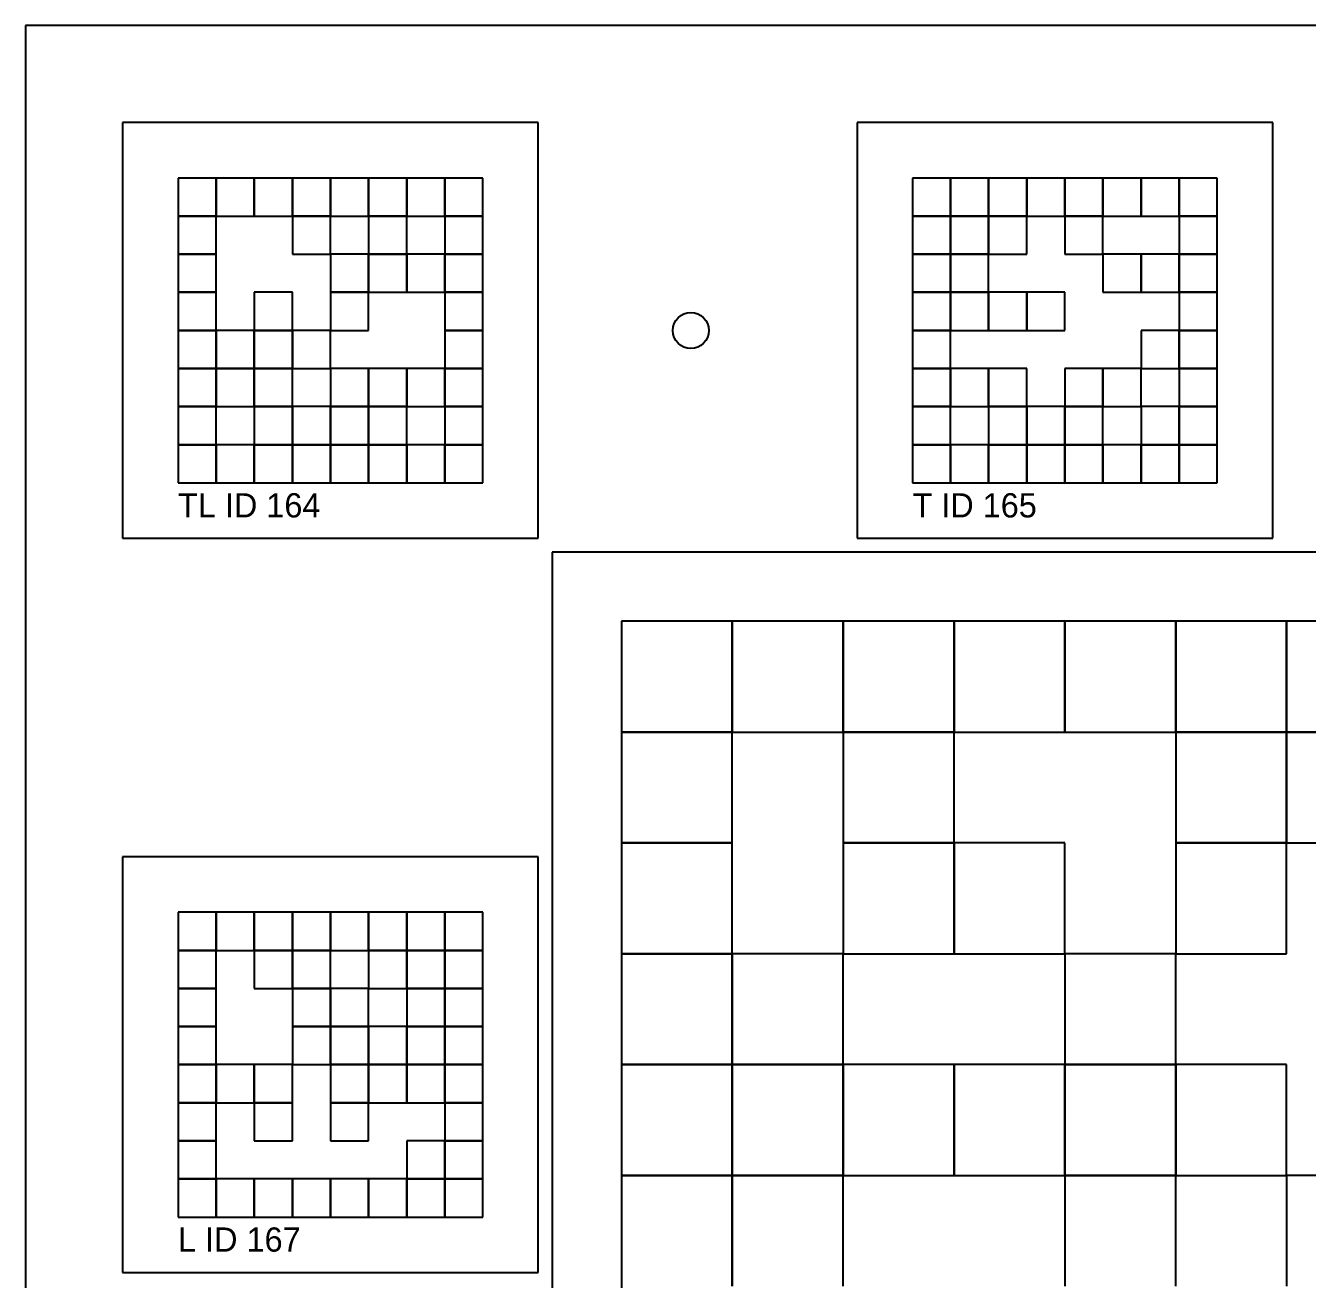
# Model space of a CAD drawing. Extents: x 0 to 1260, y -12 to 1580.
# Drawn here: x 960 to 1145, y 1079 to 1260 of the extents above; entities that cross this region are included whole.
import ezdxf

# ---------------------------------------------------------------- set-up
doc = ezdxf.new("R2010")
doc.units = 0
for name, color, linetype in [('BLACK_POCKET', 7, 'CONTINUOUS'), ('CUT', 7, 'CONTINUOUS'), ('LABEL', 3, 'CONTINUOUS'), ('MOUNT_HOLE', 6, 'CONTINUOUS'), ('QUIET_ZONE', 5, 'CONTINUOUS'), ('TAG_BOUNDARY', 8, 'CONTINUOUS')]:
    doc.layers.add(name, color=color, linetype=linetype)

msp = doc.modelspace()

# ---------------------------------------------------------------- linework, layer by layer
at = {"layer": 'BLACK_POCKET'}
for p, q in [((987.5, 1238), (982, 1238)), ((982, 1238), (982, 1232.5)), ((987.5, 1232.5), (987.5, 1238)), ((993, 1238), (987.5, 1238)), ((987.5, 1238), (987.5, 1232.5)), ((993, 1232.5), (993, 1238)), ((998.5, 1238), (993, 1238)), ((993, 1238), (993, 1232.5)), ((998.5, 1232.5), (998.5, 1238)), ((1004, 1238), (998.5, 1238)), ((998.5, 1238), (998.5, 1232.5)), ((1004, 1232.5), (1004, 1238)), ((1009.5, 1238), (1004, 1238)), ((1004, 1238), (1004, 1232.5)), ((1009.5, 1232.5), (1009.5, 1238)), ((1015, 1238), (1009.5, 1238)), ((1009.5, 1238), (1009.5, 1232.5)), ((1015, 1232.5), (1015, 1238)), ((1020.5, 1238), (1015, 1238)), ((1015, 1238), (1015, 1232.5)), ((1020.5, 1232.5), (1020.5, 1238)), ((1026, 1238), (1020.5, 1238)), ((1020.5, 1238), (1020.5, 1232.5)), ((1026, 1232.5), (1026, 1238)), ((1093.5, 1238), (1088, 1238)), ((1088, 1238), (1088, 1232.5)), ((1093.5, 1232.5), (1093.5, 1238)), ((1099, 1238), (1093.5, 1238)), ((1093.5, 1238), (1093.5, 1232.5)), ((1099, 1232.5), (1099, 1238)), ((1104.5, 1238), (1099, 1238)), ((1099, 1238), (1099, 1232.5)), ((1104.5, 1232.5), (1104.5, 1238)), ((1110, 1238), (1104.5, 1238)), ((1104.5, 1238), (1104.5, 1232.5)), ((1110, 1232.5), (1110, 1238)), ((1115.5, 1238), (1110, 1238)), ((1110, 1238), (1110, 1232.5)), ((1115.5, 1232.5), (1115.5, 1238)), ((1121, 1238), (1115.5, 1238)), ((1115.5, 1238), (1115.5, 1232.5)), ((1121, 1232.5), (1121, 1238)), ((1126.5, 1238), (1121, 1238)), ((1121, 1238), (1121, 1232.5)), ((1126.5, 1232.5), (1126.5, 1238)), ((1132, 1238), (1126.5, 1238)), ((1126.5, 1238), (1126.5, 1232.5)), ((1132, 1232.5), (1132, 1238)), ((982, 1232.5), (987.5, 1232.5)), ((987.5, 1232.5), (982, 1232.5)), ((982, 1232.5), (982, 1227)), ((987.5, 1232.5), (993, 1232.5)), ((987.5, 1227), (987.5, 1232.5)), ((993, 1232.5), (998.5, 1232.5)), ((998.5, 1232.5), (1004, 1232.5)), ((1004, 1232.5), (998.5, 1232.5)), ((998.5, 1232.5), (998.5, 1227)), ((1004, 1232.5), (1009.5, 1232.5)), ((1004, 1227), (1004, 1232.5)), ((1009.5, 1232.5), (1015, 1232.5)), ((1015, 1232.5), (1009.5, 1232.5)), ((1009.5, 1232.5), (1009.5, 1227)), ((1015, 1232.5), (1020.5, 1232.5)), ((1015, 1227), (1015, 1232.5)), ((1020.5, 1232.5), (1026, 1232.5)), ((1026, 1232.5), (1020.5, 1232.5)), ((1020.5, 1232.5), (1020.5, 1227)), ((1026, 1227), (1026, 1232.5)), ((1088, 1232.5), (1093.5, 1232.5)), ((1093.5, 1232.5), (1088, 1232.5)), ((1088, 1232.5), (1088, 1227)), ((1093.5, 1232.5), (1099, 1232.5)), ((1093.5, 1227), (1093.5, 1232.5)), ((1099, 1232.5), (1093.5, 1232.5)), ((1093.5, 1232.5), (1093.5, 1227)), ((1099, 1232.5), (1104.5, 1232.5)), ((1099, 1227), (1099, 1232.5)), ((1104.5, 1232.5), (1099, 1232.5)), ((1099, 1232.5), (1099, 1227)), ((1104.5, 1232.5), (1110, 1232.5)), ((1104.5, 1227), (1104.5, 1232.5)), ((1110, 1232.5), (1115.5, 1232.5)), ((1115.5, 1232.5), (1110, 1232.5)), ((1110, 1232.5), (1110, 1227)), ((1115.5, 1232.5), (1121, 1232.5)), ((1115.5, 1227), (1115.5, 1232.5)), ((1121, 1232.5), (1126.5, 1232.5)), ((1126.5, 1232.5), (1132, 1232.5)), ((1132, 1232.5), (1126.5, 1232.5)), ((1126.5, 1232.5), (1126.5, 1227)), ((1132, 1227), (1132, 1232.5)), ((982, 1227), (987.5, 1227)), ((987.5, 1227), (982, 1227)), ((982, 1227), (982, 1221.5)), ((987.5, 1221.5), (987.5, 1227)), ((998.5, 1227), (1004, 1227)), ((1009.5, 1227), (1004, 1227)), ((1004, 1227), (1004, 1221.5)), ((1009.5, 1227), (1015, 1227)), ((1009.5, 1221.5), (1009.5, 1227)), ((1015, 1227), (1009.5, 1227)), ((1009.5, 1227), (1009.5, 1221.5)), ((1015, 1221.5), (1015, 1227)), ((1020.5, 1227), (1015, 1227)), ((1015, 1227), (1015, 1221.5)), ((1020.5, 1227), (1026, 1227)), ((1020.5, 1221.5), (1020.5, 1227)), ((1026, 1227), (1020.5, 1227)), ((1020.5, 1227), (1020.5, 1221.5)), ((1026, 1221.5), (1026, 1227)), ((1088, 1227), (1093.5, 1227)), ((1093.5, 1227), (1088, 1227)), ((1088, 1227), (1088, 1221.5)), ((1093.5, 1227), (1099, 1227)), ((1093.5, 1221.5), (1093.5, 1227)), ((1099, 1227), (1093.5, 1227)), ((1093.5, 1227), (1093.5, 1221.5)), ((1099, 1227), (1104.5, 1227)), ((1099, 1221.5), (1099, 1227)), ((1110, 1227), (1115.5, 1227)), ((1121, 1227), (1115.5, 1227)), ((1115.5, 1227), (1115.5, 1221.5)), ((1121, 1221.5), (1121, 1227)), ((1126.5, 1227), (1121, 1227)), ((1121, 1227), (1121, 1221.5)), ((1126.5, 1227), (1132, 1227)), ((1126.5, 1221.5), (1126.5, 1227)), ((1132, 1227), (1126.5, 1227)), ((1126.5, 1227), (1126.5, 1221.5)), ((1132, 1221.5), (1132, 1227)), ((982, 1221.5), (987.5, 1221.5)), ((987.5, 1221.5), (982, 1221.5)), ((982, 1221.5), (982, 1216)), ((987.5, 1216), (987.5, 1221.5)), ((998.5, 1221.5), (993, 1221.5)), ((993, 1221.5), (993, 1216)), ((998.5, 1216), (998.5, 1221.5)), ((1004, 1221.5), (1009.5, 1221.5)), ((1009.5, 1221.5), (1004, 1221.5)), ((1004, 1221.5), (1004, 1216)), ((1009.5, 1221.5), (1015, 1221.5)), ((1009.5, 1216), (1009.5, 1221.5)), ((1015, 1221.5), (1020.5, 1221.5)), ((1020.5, 1221.5), (1026, 1221.5)), ((1026, 1221.5), (1020.5, 1221.5)), ((1020.5, 1221.5), (1020.5, 1216)), ((1026, 1216), (1026, 1221.5)), ((1088, 1221.5), (1093.5, 1221.5)), ((1093.5, 1221.5), (1088, 1221.5)), ((1088, 1221.5), (1088, 1216)), ((1093.5, 1221.5), (1099, 1221.5)), ((1093.5, 1216), (1093.5, 1221.5)), ((1099, 1221.5), (1093.5, 1221.5)), ((1093.5, 1221.5), (1093.5, 1216)), ((1099, 1216), (1099, 1221.5)), ((1104.5, 1221.5), (1099, 1221.5)), ((1099, 1221.5), (1099, 1216)), ((1104.5, 1216), (1104.5, 1221.5)), ((1110, 1221.5), (1104.5, 1221.5)), ((1104.5, 1221.5), (1104.5, 1216)), ((1110, 1216), (1110, 1221.5)), ((1115.5, 1221.5), (1121, 1221.5)), ((1121, 1221.5), (1126.5, 1221.5)), ((1126.5, 1221.5), (1132, 1221.5)), ((1132, 1221.5), (1126.5, 1221.5)), ((1126.5, 1221.5), (1126.5, 1216)), ((1132, 1216), (1132, 1221.5)), ((982, 1216), (987.5, 1216)), ((987.5, 1216), (982, 1216)), ((982, 1216), (982, 1210.5)), ((987.5, 1210.5), (987.5, 1216)), ((993, 1216), (987.5, 1216)), ((987.5, 1216), (987.5, 1210.5)), ((993, 1216), (998.5, 1216)), ((993, 1210.5), (993, 1216)), ((998.5, 1216), (993, 1216)), ((993, 1216), (993, 1210.5)), ((998.5, 1210.5), (998.5, 1216)), ((1004, 1216), (998.5, 1216)), ((998.5, 1216), (998.5, 1210.5)), ((1004, 1216), (1009.5, 1216)), ((1004, 1210.5), (1004, 1216)), ((1020.5, 1216), (1026, 1216)), ((1026, 1216), (1020.5, 1216)), ((1020.5, 1216), (1020.5, 1210.5)), ((1026, 1210.5), (1026, 1216)), ((1088, 1216), (1093.5, 1216)), ((1093.5, 1216), (1088, 1216)), ((1088, 1216), (1088, 1210.5)), ((1093.5, 1216), (1099, 1216)), ((1093.5, 1210.5), (1093.5, 1216)), ((1099, 1216), (1104.5, 1216)), ((1104.5, 1216), (1110, 1216)), ((1126.5, 1216), (1121, 1216)), ((1121, 1216), (1121, 1210.5)), ((1126.5, 1216), (1132, 1216)), ((1126.5, 1210.5), (1126.5, 1216)), ((1132, 1216), (1126.5, 1216)), ((1126.5, 1216), (1126.5, 1210.5)), ((1132, 1210.5), (1132, 1216)), ((982, 1210.5), (987.5, 1210.5)), ((987.5, 1210.5), (982, 1210.5)), ((982, 1210.5), (982, 1205)), ((987.5, 1210.5), (993, 1210.5)), ((987.5, 1205), (987.5, 1210.5)), ((993, 1210.5), (987.5, 1210.5)), ((987.5, 1210.5), (987.5, 1205)), ((993, 1210.5), (998.5, 1210.5)), ((993, 1205), (993, 1210.5)), ((998.5, 1210.5), (993, 1210.5)), ((993, 1210.5), (993, 1205)), ((998.5, 1210.5), (1004, 1210.5)), ((998.5, 1205), (998.5, 1210.5)), ((1009.5, 1210.5), (1004, 1210.5)), ((1004, 1210.5), (1004, 1205)), ((1009.5, 1205), (1009.5, 1210.5)), ((1015, 1210.5), (1009.5, 1210.5)), ((1009.5, 1210.5), (1009.5, 1205)), ((1015, 1205), (1015, 1210.5)), ((1020.5, 1210.5), (1015, 1210.5)), ((1015, 1210.5), (1015, 1205)), ((1020.5, 1210.5), (1026, 1210.5)), ((1020.5, 1205), (1020.5, 1210.5)), ((1026, 1210.5), (1020.5, 1210.5)), ((1020.5, 1210.5), (1020.5, 1205)), ((1026, 1205), (1026, 1210.5)), ((1088, 1210.5), (1093.5, 1210.5)), ((1093.5, 1210.5), (1088, 1210.5)), ((1088, 1210.5), (1088, 1205)), ((1093.5, 1205), (1093.5, 1210.5)), ((1099, 1210.5), (1093.5, 1210.5)), ((1093.5, 1210.5), (1093.5, 1205)), ((1099, 1205), (1099, 1210.5)), ((1104.5, 1210.5), (1099, 1210.5)), ((1099, 1210.5), (1099, 1205)), ((1104.5, 1205), (1104.5, 1210.5)), ((1115.5, 1210.5), (1110, 1210.5)), ((1110, 1210.5), (1110, 1205)), ((1115.5, 1205), (1115.5, 1210.5)), ((1121, 1210.5), (1115.5, 1210.5)), ((1115.5, 1210.5), (1115.5, 1205)), ((1121, 1210.5), (1126.5, 1210.5)), ((1121, 1205), (1121, 1210.5)), ((1126.5, 1210.5), (1132, 1210.5)), ((1132, 1210.5), (1126.5, 1210.5)), ((1126.5, 1210.5), (1126.5, 1205)), ((1132, 1205), (1132, 1210.5)), ((982, 1205), (987.5, 1205)), ((987.5, 1205), (982, 1205)), ((982, 1205), (982, 1199.5)), ((987.5, 1205), (993, 1205)), ((987.5, 1199.5), (987.5, 1205)), ((993, 1205), (998.5, 1205)), ((998.5, 1205), (993, 1205)), ((993, 1205), (993, 1199.5)), ((998.5, 1199.5), (998.5, 1205)), ((1004, 1205), (998.5, 1205)), ((998.5, 1205), (998.5, 1199.5)), ((1004, 1205), (1009.5, 1205)), ((1004, 1199.5), (1004, 1205)), ((1009.5, 1205), (1004, 1205)), ((1004, 1205), (1004, 1199.5)), ((1009.5, 1205), (1015, 1205)), ((1009.5, 1199.5), (1009.5, 1205)), ((1015, 1205), (1009.5, 1205)), ((1009.5, 1205), (1009.5, 1199.5)), ((1015, 1205), (1020.5, 1205)), ((1015, 1199.5), (1015, 1205)), ((1020.5, 1205), (1026, 1205)), ((1026, 1205), (1020.5, 1205)), ((1020.5, 1205), (1020.5, 1199.5)), ((1026, 1199.5), (1026, 1205)), ((1088, 1205), (1093.5, 1205)), ((1093.5, 1205), (1088, 1205)), ((1088, 1205), (1088, 1199.5)), ((1093.5, 1205), (1099, 1205)), ((1093.5, 1199.5), (1093.5, 1205)), ((1099, 1205), (1104.5, 1205)), ((1104.5, 1205), (1099, 1205)), ((1099, 1205), (1099, 1199.5)), ((1104.5, 1199.5), (1104.5, 1205)), ((1110, 1205), (1104.5, 1205)), ((1104.5, 1205), (1104.5, 1199.5)), ((1110, 1205), (1115.5, 1205)), ((1110, 1199.5), (1110, 1205)), ((1115.5, 1205), (1110, 1205)), ((1110, 1205), (1110, 1199.5)), ((1115.5, 1205), (1121, 1205)), ((1115.5, 1199.5), (1115.5, 1205)), ((1126.5, 1205), (1121, 1205)), ((1121, 1205), (1121, 1199.5)), ((1126.5, 1205), (1132, 1205)), ((1126.5, 1199.5), (1126.5, 1205)), ((1132, 1205), (1126.5, 1205)), ((1126.5, 1205), (1126.5, 1199.5)), ((1132, 1199.5), (1132, 1205)), ((982, 1199.5), (987.5, 1199.5)), ((987.5, 1199.5), (982, 1199.5)), ((982, 1199.5), (982, 1194)), ((987.5, 1194), (987.5, 1199.5)), ((993, 1199.5), (987.5, 1199.5)), ((987.5, 1199.5), (987.5, 1194)), ((993, 1199.5), (998.5, 1199.5)), ((993, 1194), (993, 1199.5)), ((998.5, 1199.5), (993, 1199.5)), ((993, 1199.5), (993, 1194)), ((998.5, 1199.5), (1004, 1199.5)), ((998.5, 1194), (998.5, 1199.5)), ((1004, 1199.5), (998.5, 1199.5)), ((998.5, 1199.5), (998.5, 1194)), ((1004, 1199.5), (1009.5, 1199.5)), ((1004, 1194), (1004, 1199.5)), ((1009.5, 1199.5), (1004, 1199.5)), ((1004, 1199.5), (1004, 1194)), ((1009.5, 1199.5), (1015, 1199.5)), ((1009.5, 1194), (1009.5, 1199.5)), ((1015, 1199.5), (1009.5, 1199.5)), ((1009.5, 1199.5), (1009.5, 1194)), ((1015, 1194), (1015, 1199.5)), ((1020.5, 1199.5), (1015, 1199.5)), ((1015, 1199.5), (1015, 1194)), ((1020.5, 1199.5), (1026, 1199.5)), ((1020.5, 1194), (1020.5, 1199.5)), ((1026, 1199.5), (1020.5, 1199.5)), ((1020.5, 1199.5), (1020.5, 1194)), ((1026, 1194), (1026, 1199.5)), ((1088, 1199.5), (1093.5, 1199.5)), ((1093.5, 1199.5), (1088, 1199.5)), ((1088, 1199.5), (1088, 1194)), ((1093.5, 1194), (1093.5, 1199.5)), ((1099, 1199.5), (1093.5, 1199.5)), ((1093.5, 1199.5), (1093.5, 1194)), ((1099, 1199.5), (1104.5, 1199.5)), ((1099, 1194), (1099, 1199.5)), ((1104.5, 1199.5), (1099, 1199.5)), ((1099, 1199.5), (1099, 1194)), ((1104.5, 1199.5), (1110, 1199.5)), ((1104.5, 1194), (1104.5, 1199.5)), ((1110, 1199.5), (1104.5, 1199.5)), ((1104.5, 1199.5), (1104.5, 1194)), ((1110, 1199.5), (1115.5, 1199.5)), ((1110, 1194), (1110, 1199.5)), ((1115.5, 1199.5), (1110, 1199.5)), ((1110, 1199.5), (1110, 1194)), ((1115.5, 1194), (1115.5, 1199.5)), ((1121, 1199.5), (1115.5, 1199.5)), ((1115.5, 1199.5), (1115.5, 1194)), ((1121, 1199.5), (1126.5, 1199.5)), ((1121, 1194), (1121, 1199.5)), ((1126.5, 1199.5), (1121, 1199.5)), ((1121, 1199.5), (1121, 1194)), ((1126.5, 1199.5), (1132, 1199.5)), ((1126.5, 1194), (1126.5, 1199.5)), ((1132, 1199.5), (1126.5, 1199.5)), ((1126.5, 1199.5), (1126.5, 1194)), ((1132, 1194), (1132, 1199.5)), ((982, 1194), (987.5, 1194)), ((987.5, 1194), (993, 1194)), ((993, 1194), (998.5, 1194)), ((998.5, 1194), (1004, 1194)), ((1004, 1194), (1009.5, 1194)), ((1009.5, 1194), (1015, 1194)), ((1015, 1194), (1020.5, 1194)), ((1020.5, 1194), (1026, 1194)), ((1088, 1194), (1093.5, 1194)), ((1093.5, 1194), (1099, 1194)), ((1099, 1194), (1104.5, 1194)), ((1104.5, 1194), (1110, 1194)), ((1110, 1194), (1115.5, 1194)), ((1115.5, 1194), (1121, 1194)), ((1121, 1194), (1126.5, 1194)), ((1126.5, 1194), (1132, 1194)), ((1062, 1174), (1046, 1174)), ((1046, 1174), (1046, 1158)), ((1062, 1158), (1062, 1174)), ((1078, 1174), (1062, 1174)), ((1062, 1174), (1062, 1158)), ((1078, 1158), (1078, 1174)), ((1094, 1174), (1078, 1174)), ((1078, 1174), (1078, 1158)), ((1094, 1158), (1094, 1174)), ((1110, 1174), (1094, 1174)), ((1094, 1174), (1094, 1158)), ((1110, 1158), (1110, 1174)), ((1126, 1174), (1110, 1174)), ((1110, 1174), (1110, 1158)), ((1126, 1158), (1126, 1174)), ((1142, 1174), (1126, 1174)), ((1126, 1174), (1126, 1158)), ((1142, 1158), (1142, 1174)), ((1158, 1174), (1142, 1174)), ((1142, 1174), (1142, 1158)), ((1046, 1158), (1062, 1158)), ((1062, 1158), (1046, 1158)), ((1046, 1158), (1046, 1142)), ((1062, 1158), (1078, 1158)), ((1062, 1142), (1062, 1158)), ((1078, 1158), (1094, 1158)), ((1094, 1158), (1078, 1158)), ((1078, 1158), (1078, 1142)), ((1094, 1158), (1110, 1158)), ((1094, 1142), (1094, 1158)), ((1110, 1158), (1126, 1158)), ((1126, 1158), (1142, 1158)), ((1142, 1158), (1126, 1158)), ((1126, 1158), (1126, 1142)), ((1142, 1158), (1158, 1158)), ((1142, 1142), (1142, 1158)), ((1158, 1158), (1142, 1158)), ((1142, 1158), (1142, 1142)), ((1046, 1142), (1062, 1142)), ((1062, 1142), (1046, 1142)), ((1046, 1142), (1046, 1126)), ((1062, 1126), (1062, 1142)), ((1078, 1142), (1094, 1142)), ((1094, 1142), (1078, 1142)), ((1078, 1142), (1078, 1126)), ((1094, 1126), (1094, 1142)), ((1110, 1142), (1094, 1142)), ((1094, 1142), (1094, 1126)), ((1110, 1126), (1110, 1142)), ((1126, 1142), (1142, 1142)), ((1142, 1142), (1126, 1142)), ((1126, 1142), (1126, 1126)), ((1142, 1142), (1158, 1142)), ((1142, 1126), (1142, 1142)), ((987.5, 1132), (982, 1132)), ((982, 1132), (982, 1126.5)), ((987.5, 1126.5), (987.5, 1132)), ((993, 1132), (987.5, 1132)), ((987.5, 1132), (987.5, 1126.5)), ((993, 1126.5), (993, 1132)), ((998.5, 1132), (993, 1132)), ((993, 1132), (993, 1126.5)), ((998.5, 1126.5), (998.5, 1132)), ((1004, 1132), (998.5, 1132)), ((998.5, 1132), (998.5, 1126.5)), ((1004, 1126.5), (1004, 1132)), ((1009.5, 1132), (1004, 1132)), ((1004, 1132), (1004, 1126.5)), ((1009.5, 1126.5), (1009.5, 1132)), ((1015, 1132), (1009.5, 1132)), ((1009.5, 1132), (1009.5, 1126.5)), ((1015, 1126.5), (1015, 1132)), ((1020.5, 1132), (1015, 1132)), ((1015, 1132), (1015, 1126.5)), ((1020.5, 1126.5), (1020.5, 1132)), ((1026, 1132), (1020.5, 1132)), ((1020.5, 1132), (1020.5, 1126.5)), ((1026, 1126.5), (1026, 1132)), ((982, 1126.5), (987.5, 1126.5)), ((987.5, 1126.5), (982, 1126.5)), ((982, 1126.5), (982, 1121)), ((987.5, 1126.5), (993, 1126.5)), ((987.5, 1121), (987.5, 1126.5)), ((993, 1126.5), (998.5, 1126.5)), ((998.5, 1126.5), (993, 1126.5)), ((993, 1126.5), (993, 1121)), ((998.5, 1126.5), (1004, 1126.5)), ((998.5, 1121), (998.5, 1126.5)), ((1004, 1126.5), (998.5, 1126.5)), ((998.5, 1126.5), (998.5, 1121)), ((1004, 1126.5), (1009.5, 1126.5)), ((1004, 1121), (1004, 1126.5)), ((1009.5, 1126.5), (1015, 1126.5)), ((1015, 1126.5), (1009.5, 1126.5)), ((1009.5, 1126.5), (1009.5, 1121)), ((1015, 1126.5), (1020.5, 1126.5)), ((1015, 1121), (1015, 1126.5)), ((1020.5, 1126.5), (1015, 1126.5)), ((1015, 1126.5), (1015, 1121)), ((1020.5, 1126.5), (1026, 1126.5)), ((1020.5, 1121), (1020.5, 1126.5)), ((1026, 1126.5), (1020.5, 1126.5)), ((1020.5, 1126.5), (1020.5, 1121)), ((1026, 1121), (1026, 1126.5)), ((1046, 1126), (1062, 1126)), ((1062, 1126), (1046, 1126)), ((1046, 1126), (1046, 1110)), ((1062, 1110), (1062, 1126)), ((1078, 1126), (1062, 1126)), ((1062, 1126), (1062, 1110)), ((1078, 1126), (1094, 1126)), ((1078, 1110), (1078, 1126)), ((1094, 1126), (1110, 1126)), ((1126, 1126), (1110, 1126)), ((1110, 1126), (1110, 1110)), ((1126, 1126), (1142, 1126)), ((1126, 1110), (1126, 1126)), ((982, 1121), (987.5, 1121)), ((987.5, 1121), (982, 1121)), ((982, 1121), (982, 1115.5)), ((987.5, 1115.5), (987.5, 1121)), ((993, 1121), (998.5, 1121)), ((998.5, 1121), (1004, 1121)), ((1004, 1121), (998.5, 1121)), ((998.5, 1121), (998.5, 1115.5)), ((1004, 1115.5), (1004, 1121)), ((1009.5, 1121), (1004, 1121)), ((1004, 1121), (1004, 1115.5)), ((1009.5, 1121), (1015, 1121)), ((1009.5, 1115.5), (1009.5, 1121)), ((1015, 1121), (1020.5, 1121)), ((1020.5, 1121), (1015, 1121)), ((1015, 1121), (1015, 1115.5)), ((1020.5, 1121), (1026, 1121)), ((1020.5, 1115.5), (1020.5, 1121)), ((1026, 1121), (1020.5, 1121)), ((1020.5, 1121), (1020.5, 1115.5)), ((1026, 1115.5), (1026, 1121)), ((982, 1115.5), (987.5, 1115.5)), ((987.5, 1115.5), (982, 1115.5)), ((982, 1115.5), (982, 1110)), ((987.5, 1110), (987.5, 1115.5)), ((998.5, 1115.5), (1004, 1115.5)), ((1004, 1115.5), (998.5, 1115.5)), ((998.5, 1115.5), (998.5, 1110)), ((1004, 1115.5), (1009.5, 1115.5)), ((1004, 1110), (1004, 1115.5)), ((1009.5, 1115.5), (1004, 1115.5)), ((1004, 1115.5), (1004, 1110)), ((1009.5, 1110), (1009.5, 1115.5)), ((1015, 1115.5), (1009.5, 1115.5)), ((1009.5, 1115.5), (1009.5, 1110)), ((1015, 1115.5), (1020.5, 1115.5)), ((1015, 1110), (1015, 1115.5)), ((1020.5, 1115.5), (1015, 1115.5)), ((1015, 1115.5), (1015, 1110)), ((1020.5, 1115.5), (1026, 1115.5)), ((1020.5, 1110), (1020.5, 1115.5)), ((1026, 1115.5), (1020.5, 1115.5)), ((1020.5, 1115.5), (1020.5, 1110)), ((1026, 1110), (1026, 1115.5)), ((982, 1110), (987.5, 1110)), ((987.5, 1110), (982, 1110)), ((982, 1110), (982, 1104.5)), ((987.5, 1104.5), (987.5, 1110)), ((993, 1110), (987.5, 1110)), ((987.5, 1110), (987.5, 1104.5)), ((993, 1104.5), (993, 1110)), ((998.5, 1110), (993, 1110)), ((993, 1110), (993, 1104.5)), ((998.5, 1110), (1004, 1110)), ((998.5, 1104.5), (998.5, 1110)), ((1004, 1110), (1009.5, 1110)), ((1009.5, 1110), (1004, 1110)), ((1004, 1110), (1004, 1104.5)), ((1009.5, 1110), (1015, 1110)), ((1009.5, 1104.5), (1009.5, 1110)), ((1015, 1110), (1009.5, 1110)), ((1009.5, 1110), (1009.5, 1104.5)), ((1015, 1110), (1020.5, 1110)), ((1015, 1104.5), (1015, 1110)), ((1020.5, 1110), (1015, 1110)), ((1015, 1110), (1015, 1104.5)), ((1020.5, 1110), (1026, 1110)), ((1020.5, 1104.5), (1020.5, 1110)), ((1026, 1110), (1020.5, 1110)), ((1020.5, 1110), (1020.5, 1104.5)), ((1026, 1104.5), (1026, 1110)), ((1046, 1110), (1062, 1110)), ((1062, 1110), (1046, 1110)), ((1046, 1110), (1046, 1094)), ((1062, 1110), (1078, 1110)), ((1062, 1094), (1062, 1110)), ((1078, 1110), (1062, 1110)), ((1062, 1110), (1062, 1094)), ((1078, 1094), (1078, 1110)), ((1094, 1110), (1078, 1110)), ((1078, 1110), (1078, 1094)), ((1094, 1094), (1094, 1110)), ((1110, 1110), (1094, 1110)), ((1094, 1110), (1094, 1094)), ((1110, 1110), (1126, 1110)), ((1110, 1094), (1110, 1110)), ((1126, 1110), (1110, 1110)), ((1110, 1110), (1110, 1094)), ((1126, 1094), (1126, 1110)), ((1142, 1110), (1126, 1110)), ((1126, 1110), (1126, 1094)), ((1142, 1094), (1142, 1110)), ((982, 1104.5), (987.5, 1104.5)), ((987.5, 1104.5), (982, 1104.5)), ((982, 1104.5), (982, 1099)), ((987.5, 1104.5), (993, 1104.5)), ((987.5, 1099), (987.5, 1104.5)), ((993, 1104.5), (998.5, 1104.5)), ((998.5, 1104.5), (993, 1104.5)), ((993, 1104.5), (993, 1099)), ((998.5, 1099), (998.5, 1104.5)), ((1004, 1104.5), (1009.5, 1104.5)), ((1009.5, 1104.5), (1004, 1104.5)), ((1004, 1104.5), (1004, 1099)), ((1009.5, 1104.5), (1015, 1104.5)), ((1009.5, 1099), (1009.5, 1104.5)), ((1015, 1104.5), (1020.5, 1104.5)), ((1020.5, 1104.5), (1026, 1104.5)), ((1026, 1104.5), (1020.5, 1104.5)), ((1020.5, 1104.5), (1020.5, 1099)), ((1026, 1099), (1026, 1104.5)), ((982, 1099), (987.5, 1099)), ((987.5, 1099), (982, 1099)), ((982, 1099), (982, 1093.5)), ((987.5, 1093.5), (987.5, 1099)), ((993, 1099), (998.5, 1099)), ((1004, 1099), (1009.5, 1099)), ((1020.5, 1099), (1015, 1099)), ((1015, 1099), (1015, 1093.5)), ((1020.5, 1099), (1026, 1099)), ((1020.5, 1093.5), (1020.5, 1099)), ((1026, 1099), (1020.5, 1099)), ((1020.5, 1099), (1020.5, 1093.5)), ((1026, 1093.5), (1026, 1099)), ((982, 1093.5), (987.5, 1093.5)), ((987.5, 1093.5), (982, 1093.5)), ((982, 1093.5), (982, 1088)), ((987.5, 1088), (987.5, 1093.5)), ((993, 1093.5), (987.5, 1093.5)), ((987.5, 1093.5), (987.5, 1088)), ((993, 1088), (993, 1093.5)), ((998.5, 1093.5), (993, 1093.5)), ((993, 1093.5), (993, 1088)), ((998.5, 1088), (998.5, 1093.5)), ((1004, 1093.5), (998.5, 1093.5)), ((998.5, 1093.5), (998.5, 1088)), ((1004, 1088), (1004, 1093.5)), ((1009.5, 1093.5), (1004, 1093.5)), ((1004, 1093.5), (1004, 1088)), ((1009.5, 1088), (1009.5, 1093.5)), ((1015, 1093.5), (1009.5, 1093.5)), ((1009.5, 1093.5), (1009.5, 1088)), ((1015, 1093.5), (1020.5, 1093.5)), ((1015, 1088), (1015, 1093.5)), ((1020.5, 1093.5), (1015, 1093.5)), ((1015, 1093.5), (1015, 1088)), ((1020.5, 1093.5), (1026, 1093.5)), ((1020.5, 1088), (1020.5, 1093.5)), ((1026, 1093.5), (1020.5, 1093.5)), ((1020.5, 1093.5), (1020.5, 1088)), ((1026, 1088), (1026, 1093.5)), ((1046, 1094), (1062, 1094)), ((1062, 1094), (1046, 1094)), ((1046, 1094), (1046, 1078)), ((1062, 1094), (1078, 1094)), ((1062, 1078), (1062, 1094)), ((1078, 1094), (1062, 1094)), ((1062, 1094), (1062, 1078)), ((1078, 1094), (1094, 1094)), ((1078, 1078), (1078, 1094)), ((1094, 1094), (1110, 1094)), ((1110, 1094), (1126, 1094)), ((1126, 1094), (1110, 1094)), ((1110, 1094), (1110, 1078)), ((1126, 1094), (1142, 1094)), ((1126, 1078), (1126, 1094)), ((1158, 1094), (1142, 1094)), ((1142, 1094), (1142, 1078)), ((982, 1088), (987.5, 1088)), ((987.5, 1088), (993, 1088)), ((993, 1088), (998.5, 1088)), ((998.5, 1088), (1004, 1088)), ((1004, 1088), (1009.5, 1088)), ((1009.5, 1088), (1015, 1088)), ((1015, 1088), (1020.5, 1088)), ((1020.5, 1088), (1026, 1088))]:
    msp.add_line(p, q, dxfattribs=at)
at = {"layer": 'CUT'}
for p, q in [((1260, 1260), (960, 1260)), ((960, 1260), (960, 960))]:
    msp.add_line(p, q, dxfattribs=at)
at = {"layer": 'MOUNT_HOLE'}
msp.add_circle((1056, 1216), 2.6, dxfattribs=at)
at = {"layer": 'QUIET_ZONE'}
for p, q in [((1034, 1246), (974, 1246)), ((974, 1246), (974, 1186)), ((1034, 1186), (1034, 1246)), ((1140, 1246), (1080, 1246)), ((1080, 1246), (1080, 1186)), ((1140, 1186), (1140, 1246)), ((974, 1186), (1034, 1186)), ((1080, 1186), (1140, 1186)), ((1184, 1184), (1036, 1184)), ((1036, 1184), (1036, 1036)), ((1034, 1140), (974, 1140)), ((974, 1140), (974, 1080)), ((1034, 1080), (1034, 1140)), ((974, 1080), (1034, 1080))]:
    msp.add_line(p, q, dxfattribs=at)
at = {"layer": 'TAG_BOUNDARY'}
for p, q in [((1026, 1238), (982, 1238)), ((982, 1238), (982, 1194)), ((1026, 1194), (1026, 1238)), ((1132, 1238), (1088, 1238)), ((1088, 1238), (1088, 1194)), ((1132, 1194), (1132, 1238)), ((982, 1194), (1026, 1194)), ((1088, 1194), (1132, 1194)), ((1174, 1174), (1046, 1174)), ((1046, 1174), (1046, 1046)), ((1026, 1132), (982, 1132)), ((982, 1132), (982, 1088)), ((1026, 1088), (1026, 1132)), ((982, 1088), (1026, 1088))]:
    msp.add_line(p, q, dxfattribs=at)

# ---------------------------------------------------------------- texts
at = {"layer": 'LABEL'}
for s, p in [('TL ID 164', (982, 1189)), ('T ID 165', (1088, 1189)), ('L ID 167', (982, 1083))]:
    msp.add_text(s, height=3.5, dxfattribs=at).set_placement(p)

doc.saveas('drawing.dxf')
